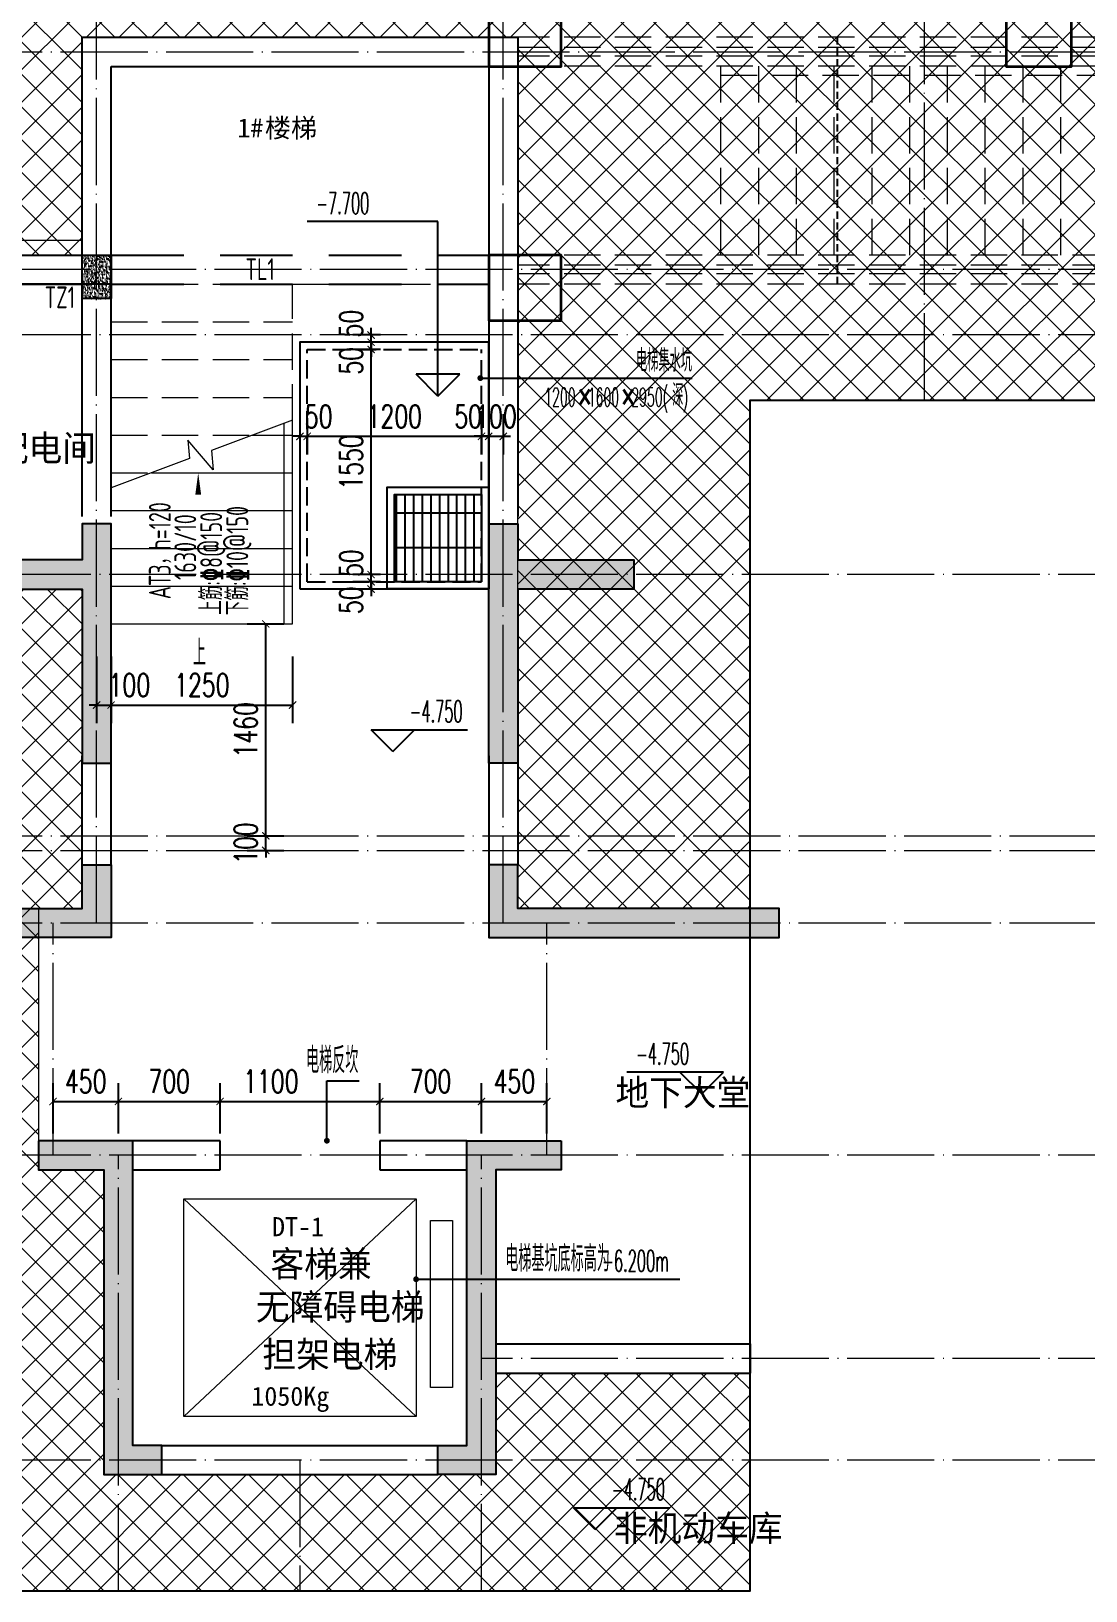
# Model space of a CAD drawing. Extents: x -655480 to 203344, y -294099 to 287156.
# Drawn here: x 32563 to 39824, y 210006 to 220748 of the extents above; entities that cross this region are included whole.
import ezdxf
from ezdxf.enums import TextEntityAlignment as Align

# ---------------------------------------------------------------- set-up
doc = ezdxf.new("R2010")
doc.units = 0
doc.header["$LTSCALE"] = 1000
for name, pattern in [('#P_--_20B1_001_t3$0$DASH', [0.35, 0.25, -0.1]), ('DASHED', [0.75, 0.5, -0.25]), ('DOTE', [2.42, 2, -0.2, 0.02, -0.2]), ('HIDDEN', [0.375, 0.25, -0.125])]:
    doc.linetypes.add(name, pattern=pattern)
doc.layers.get('0').update_dxf_attribs({"linetype": 'CONTINUOUS'})
doc.layers.get('DEFPOINTS').update_dxf_attribs({"linetype": 'CONTINUOUS'})
for name, color, linetype, lineweight in [('3.5方案汇报，与郭总、侯月琴确定户型_t8$0$STAIR', 2, 'CONTINUOUS', 18), ('DOTE', 19, 'DOTE', 9), ('STAIR', 2, 'CONTINUOUS', 18), ('填充', 251, 'CONTINUOUS', 5)]:
    doc.layers.add(name, color=color, linetype=linetype, lineweight=lineweight)
for name, color, linetype in [('DIM_ELEV', 3, 'CONTINUOUS'), ('DIM_LEAD', 3, 'CONTINUOUS'), ('DIM_SYMB', 3, 'CONTINUOUS'), ('G', 1, 'CONTINUOUS'), ('HS-A-墙-砼', 41, 'CONTINUOUS'), ('PUB_DIM', 3, 'CONTINUOUS'), ('PUB_TEXT', 2, 'CONTINUOUS'), ('S-Q墙实线', 6, 'CONTINUOUS'), ('S-Z柱实线', 6, 'CONTINUOUS'), ('S-梁', 4, 'DASHED'), ('TEXT', 2, 'CONTINUOUS'), ('WALL', 5, 'CONTINUOUS'), ('人防集水坑', 11, 'CONTINUOUS'), ('审核', 1, 'CONTINUOUS'), ('尺寸标注', 86, 'CONTINUOUS'), ('底图$0$PUB_HATCH', 252, 'CONTINUOUS'), ('排水', 155, 'CONTINUOUS')]:
    doc.layers.add(name, color=color, linetype=linetype)
doc.styles.add('_TCH_DIM', font='SIMPLEX.shx', dxfattribs={"width": 0.7, "bigfont": 'GBCBIG.shx'})
doc.styles.add('_TCH_DIM_T3', font='SIMPLEX', dxfattribs={"width": 0.705882, "bigfont": 'GBCBIG'})
doc.styles.add('TSSD_REIN', font='tssdeng.shx', dxfattribs={"width": 0.7, "height": 300, "bigfont": 'tssdchn.shx'})
doc.styles.add('黑体', font='simhei.ttf')
doc.dimstyles.new('_TCH_ARCH&&50', dxfattribs={"dimtxt": 157.5, "dimasz": 50, "dimexe": 125, "dimexo": 150, "dimgap": 58.75, "dimtad": 1, "dimdec": 0, "dimzin": 0, "dimdsep": 46, "dimtxsty": '_TCH_DIM_T3', "dimblk": 'ARCHTICK', "dimcen": 0.09, "dimclrt": 7, "dimazin": 0, "dimtfac": 1, "dimtdec": 0, "dimtix": 1, "dimtmove": 2, "dimatfit": 3, "dimldrblk": 'ARCHTICK', "dimfxl": 1, "dimtolj": 1, "dimtzin": 0, "dimarcsym": 0})

# ---------------------------------------------------------------- blocks, each defined once
blk = doc.blocks.new('FSFSFASFSFESFSEF')
at = {"layer": '人防集水坑', "ltscale": 0.8}
h = blk.add_hatch(dxfattribs=at)
h.set_pattern_fill('GRATE', color=256, scale=75, style=0)
h.set_pattern_definition([(270, (-806039.36, 23438904.08), (59.53125, -2e-14), []), (360, (-806039.36, 23438904.08), (9e-14, 238.125), [])])
h.paths.add_polyline_path([(286467, 761316), (287067, 761316), (287067, 760716), (286467, 760716)])
at = {"layer": '人防集水坑', "color": 41, "linetype": '#P_--_20B1_001_t3$0$DASH', "ltscale": 0.5}
for p, q in [((285867, 762316), (287067, 762316)), ((285867, 760716), (285867, 762316)), ((287067, 760716), (287067, 762316)), ((285867, 760716), (286167, 760716)), ((286167, 760716), (287067, 760716))]:
    blk.add_line(p, q, dxfattribs=at)
at = {"layer": '人防集水坑'}
for points in [[(287117, 760666), (286417, 760666), (286417, 761366), (287117, 761366)], [(287067, 760716), (286467, 760716), (286467, 761316), (287067, 761316)]]:
    blk.add_lwpolyline(points, close=True, dxfattribs=at)
at = {"layer": '排水'}
blk.add_lwpolyline([(285817, 760666), (287117, 760666), (287117, 762366), (285817, 762366)], close=True, dxfattribs=at)
blk = doc.blocks.new('DFBFBFBGF')
at = {"layer": 'STAIR', "color": 246, "linetype": '#P_--_20B1_001_t3$0$DASH'}
for p, q in [((293136, 754230), (287317, 754230)), ((293136, 754030), (293136, 754230)), ((293136, 754160), (287317, 754160)), ((293136, 754100), (287317, 754100)), ((293136, 754030), (287317, 754030)), ((293136, 754030), (288716, 754030)), ((288716, 752730), (288716, 754030)), ((288976, 752730), (288976, 754030)), ((289236, 752730), (289236, 754030)), ((289496, 752730), (289496, 754030)), ((289756, 752730), (289756, 754030)), ((290016, 752730), (290016, 754030)), ((290276, 752730), (290276, 754030)), ((290536, 752730), (290536, 754030)), ((290796, 752730), (290796, 754030)), ((291056, 752730), (291056, 754030)), ((291316, 752730), (291316, 754030)), ((291576, 752730), (291576, 754030)), ((291836, 752730), (291836, 754030)), ((292096, 752730), (292096, 754030)), ((292356, 752730), (292356, 754030)), ((292616, 752730), (292616, 754030)), ((292876, 752730), (292876, 754030)), ((293136, 752730), (293136, 754030)), ((288716, 753970), (293136, 753970)), ((293136, 752730), (287317, 752730)), ((293136, 752730), (288716, 752730)), ((293136, 752530), (293136, 752730)), ((293136, 752660), (287317, 752660)), ((293136, 752600), (287317, 752600)), ((293136, 752530), (287317, 752530))]:
    blk.add_line(p, q, dxfattribs=at)
blk.add_lwpolyline([(293136, 754230), (294636, 754230), (294636, 752530), (293136, 752530)], close=True, dxfattribs=at)
at = {"layer": '审核', "color": 58, "linetype": 'HIDDEN', "ltscale": 0.2}
blk.add_line((289519, 752530), (289519, 754230), dxfattribs=at)
blk = doc.blocks.new('_ArchTick')
at = {"color": 0, "linetype": 'ByBlock', "const_width": 0.15}
blk.add_lwpolyline([(-0.5, -0.5), (0.5, 0.5)], dxfattribs=at)
blk = doc.blocks.new('*D1013')
at = {"layer": 'DEFPOINTS', "color": 0, "transparency": 16777216}
for p in [(33899, 215206), (34178, 215206), (33899, 215106)]:
    blk.add_point(p, dxfattribs=at)
at = {"layer": '尺寸标注', "color": 0, "lineweight": -2, "transparency": 16777216}
for p, q in [((34049, 215206), (34303, 215206)), ((34178, 215206), (34178, 215256)), ((34178, 215106), (34178, 215206)), ((34049, 215106), (34303, 215106)), ((34178, 215106), (34178, 215056))]:
    blk.add_line(p, q, dxfattribs=at)
at = {"layer": '尺寸标注', "color": 0, "lineweight": -2, "transparency": 16777216, "xscale": 50, "yscale": 50, "zscale": 50}
for p, rotation in [((34178, 215206), 269.9997333905758), ((34178, 215106), 89.99973339057578)]:
    blk.add_blockref('_ArchTick', p, dxfattribs=dict(at, rotation=rotation))
at = {"layer": '尺寸标注', "color": 7, "transparency": 16777216, "insert": (34040, 215156), "char_height": 157.5, "attachment_point": 5, "rotation": 89.9997, "style": '_TCH_DIM_T3'}
blk.add_mtext('\\A1;100', dxfattribs=at)
blk = doc.blocks.new('*D1014')
at = {"layer": 'DEFPOINTS', "color": 0, "transparency": 16777216}
for p in [(33899, 216666), (34178, 216666), (33899, 215206)]:
    blk.add_point(p, dxfattribs=at)
at = {"layer": '尺寸标注', "color": 0, "lineweight": -2, "transparency": 16777216}
for p, q in [((34049, 216666), (34303, 216666)), ((34178, 215206), (34178, 216666)), ((34049, 215206), (34303, 215206))]:
    blk.add_line(p, q, dxfattribs=at)
at = {"layer": '尺寸标注', "color": 0, "lineweight": -2, "transparency": 16777216, "xscale": 50, "yscale": 50, "zscale": 50}
for p, rotation in [((34178, 216666), 89.99973339057244), ((34178, 215206), 269.9997333905724)]:
    blk.add_blockref('_ArchTick', p, dxfattribs=dict(at, rotation=rotation))
at = {"layer": '尺寸标注', "color": 7, "transparency": 16777216, "insert": (34040, 215936), "char_height": 157.5, "attachment_point": 5, "rotation": 89.9997, "style": '_TCH_DIM_T3'}
blk.add_mtext('\\A1;1460', dxfattribs=at)
blk = doc.blocks.new('*D1015')
at = {"layer": 'DEFPOINTS', "color": 0, "transparency": 16777216}
for p in [(33113, 216591), (34363, 216591), (34363, 216107)]:
    blk.add_point(p, dxfattribs=at)
at = {"layer": '尺寸标注', "color": 0, "lineweight": -2, "transparency": 16777216}
for p, q in [((33113, 216441), (33113, 215982)), ((34363, 216441), (34363, 215982)), ((33113, 216107), (34363, 216107))]:
    blk.add_line(p, q, dxfattribs=at)
at = {"layer": '尺寸标注', "color": 0, "lineweight": -2, "transparency": 16777216, "xscale": 50, "yscale": 50, "zscale": 50, "rotation": 180}
blk.add_blockref('_ArchTick', (33113, 216107), dxfattribs=at)
at = {"layer": '尺寸标注', "color": 0, "lineweight": -2, "transparency": 16777216, "xscale": 50, "yscale": 50, "zscale": 50}
blk.add_blockref('_ArchTick', (34363, 216107), dxfattribs=at)
at = {"layer": '尺寸标注', "color": 7, "transparency": 16777216, "insert": (33738, 216245), "char_height": 157.5, "attachment_point": 5, "style": '_TCH_DIM_T3'}
blk.add_mtext('\\A1;1250', dxfattribs=at)
blk = doc.blocks.new('*D1016')
at = {"layer": 'DEFPOINTS', "color": 0, "transparency": 16777216}
for p in [(33013, 216591), (33113, 216591), (33113, 216107)]:
    blk.add_point(p, dxfattribs=at)
at = {"layer": '尺寸标注', "color": 0, "lineweight": -2, "transparency": 16777216}
for p, q in [((33013, 216441), (33013, 215982)), ((33113, 216441), (33113, 215982)), ((33013, 216107), (32963, 216107)), ((33013, 216107), (33113, 216107)), ((33113, 216107), (33163, 216107))]:
    blk.add_line(p, q, dxfattribs=at)
at = {"layer": '尺寸标注', "color": 0, "lineweight": -2, "transparency": 16777216, "xscale": 50, "yscale": 50, "zscale": 50}
blk.add_blockref('_ArchTick', (33013, 216107), dxfattribs=at)
at = {"layer": '尺寸标注', "color": 0, "lineweight": -2, "transparency": 16777216, "xscale": 50, "yscale": 50, "zscale": 50, "rotation": 180}
blk.add_blockref('_ArchTick', (33113, 216107), dxfattribs=at)
at = {"layer": '尺寸标注', "color": 7, "transparency": 16777216, "insert": (33239, 216245), "char_height": 157.5, "attachment_point": 5, "style": '_TCH_DIM_T3'}
blk.add_mtext('\\A1;100', dxfattribs=at)
blk = doc.blocks.new('*D1017')
at = {"layer": 'DEFPOINTS', "color": 0, "transparency": 16777216}
for p in [(33163, 213377), (32713, 213006), (33163, 213006)]:
    blk.add_point(p, dxfattribs=at)
at = {"layer": 'PUB_DIM', "color": 0, "lineweight": -2, "transparency": 16777216}
for p, q in [((32713, 213156), (32713, 213502)), ((33163, 213156), (33163, 213502)), ((32713, 213377), (33163, 213377))]:
    blk.add_line(p, q, dxfattribs=at)
at = {"layer": 'PUB_DIM', "color": 0, "lineweight": -2, "transparency": 16777216, "xscale": 50, "yscale": 50, "zscale": 50, "rotation": 180}
blk.add_blockref('_ArchTick', (32713, 213377), dxfattribs=at)
at = {"layer": 'PUB_DIM', "color": 0, "lineweight": -2, "transparency": 16777216, "xscale": 50, "yscale": 50, "zscale": 50}
blk.add_blockref('_ArchTick', (33163, 213377), dxfattribs=at)
at = {"layer": 'PUB_DIM', "color": 7, "transparency": 16777216, "insert": (32938, 213515), "char_height": 157.5, "attachment_point": 5, "style": '_TCH_DIM_T3'}
blk.add_mtext('\\A1;450', dxfattribs=at)
blk = doc.blocks.new('*D1018')
at = {"layer": 'DEFPOINTS', "color": 0, "transparency": 16777216}
for p in [(33863, 213377), (33163, 213006), (33863, 213006)]:
    blk.add_point(p, dxfattribs=at)
at = {"layer": 'PUB_DIM', "color": 0, "lineweight": -2, "transparency": 16777216}
for p, q in [((33163, 213156), (33163, 213502)), ((33863, 213156), (33863, 213502)), ((33163, 213377), (33863, 213377))]:
    blk.add_line(p, q, dxfattribs=at)
at = {"layer": 'PUB_DIM', "color": 0, "lineweight": -2, "transparency": 16777216, "xscale": 50, "yscale": 50, "zscale": 50, "rotation": 180}
blk.add_blockref('_ArchTick', (33163, 213377), dxfattribs=at)
at = {"layer": 'PUB_DIM', "color": 0, "lineweight": -2, "transparency": 16777216, "xscale": 50, "yscale": 50, "zscale": 50}
blk.add_blockref('_ArchTick', (33863, 213377), dxfattribs=at)
at = {"layer": 'PUB_DIM', "color": 7, "transparency": 16777216, "insert": (33513, 213515), "char_height": 157.5, "attachment_point": 5, "style": '_TCH_DIM_T3'}
blk.add_mtext('\\A1;700', dxfattribs=at)
blk = doc.blocks.new('*D1019')
at = {"layer": 'DEFPOINTS', "color": 0, "transparency": 16777216}
for p in [(34963, 213377), (33863, 213006), (34963, 213006)]:
    blk.add_point(p, dxfattribs=at)
at = {"layer": 'PUB_DIM', "color": 0, "lineweight": -2, "transparency": 16777216}
for p, q in [((33863, 213156), (33863, 213502)), ((34963, 213156), (34963, 213502)), ((33863, 213377), (34963, 213377))]:
    blk.add_line(p, q, dxfattribs=at)
at = {"layer": 'PUB_DIM', "color": 0, "lineweight": -2, "transparency": 16777216, "xscale": 50, "yscale": 50, "zscale": 50, "rotation": 180}
blk.add_blockref('_ArchTick', (33863, 213377), dxfattribs=at)
at = {"layer": 'PUB_DIM', "color": 0, "lineweight": -2, "transparency": 16777216, "xscale": 50, "yscale": 50, "zscale": 50}
blk.add_blockref('_ArchTick', (34963, 213377), dxfattribs=at)
at = {"layer": 'PUB_DIM', "color": 7, "transparency": 16777216, "insert": (34213, 213515), "char_height": 157.5, "attachment_point": 5, "style": '_TCH_DIM_T3'}
blk.add_mtext('\\A1;1100', dxfattribs=at)
blk = doc.blocks.new('*D1020')
at = {"layer": 'DEFPOINTS', "color": 0, "transparency": 16777216}
for p in [(35663, 213377), (34963, 213006), (35663, 213006)]:
    blk.add_point(p, dxfattribs=at)
at = {"layer": 'PUB_DIM', "color": 0, "lineweight": -2, "transparency": 16777216}
for p, q in [((34963, 213156), (34963, 213502)), ((35663, 213156), (35663, 213502)), ((34963, 213377), (35663, 213377))]:
    blk.add_line(p, q, dxfattribs=at)
at = {"layer": 'PUB_DIM', "color": 0, "lineweight": -2, "transparency": 16777216, "xscale": 50, "yscale": 50, "zscale": 50, "rotation": 180}
blk.add_blockref('_ArchTick', (34963, 213377), dxfattribs=at)
at = {"layer": 'PUB_DIM', "color": 0, "lineweight": -2, "transparency": 16777216, "xscale": 50, "yscale": 50, "zscale": 50}
blk.add_blockref('_ArchTick', (35663, 213377), dxfattribs=at)
at = {"layer": 'PUB_DIM', "color": 7, "transparency": 16777216, "insert": (35313, 213515), "char_height": 157.5, "attachment_point": 5, "style": '_TCH_DIM_T3'}
blk.add_mtext('\\A1;700', dxfattribs=at)
blk = doc.blocks.new('*D1021')
at = {"layer": 'DEFPOINTS', "color": 0, "transparency": 16777216}
for p in [(36113, 213377), (35663, 213006), (36113, 213006)]:
    blk.add_point(p, dxfattribs=at)
at = {"layer": 'PUB_DIM', "color": 0, "lineweight": -2, "transparency": 16777216}
for p, q in [((35663, 213156), (35663, 213502)), ((36113, 213156), (36113, 213502)), ((35663, 213377), (36113, 213377))]:
    blk.add_line(p, q, dxfattribs=at)
at = {"layer": 'PUB_DIM', "color": 0, "lineweight": -2, "transparency": 16777216, "xscale": 50, "yscale": 50, "zscale": 50, "rotation": 180}
blk.add_blockref('_ArchTick', (35663, 213377), dxfattribs=at)
at = {"layer": 'PUB_DIM', "color": 0, "lineweight": -2, "transparency": 16777216, "xscale": 50, "yscale": 50, "zscale": 50}
blk.add_blockref('_ArchTick', (36113, 213377), dxfattribs=at)
at = {"layer": 'PUB_DIM', "color": 7, "transparency": 16777216, "insert": (35890, 213515), "char_height": 157.5, "attachment_point": 5, "style": '_TCH_DIM_T3'}
blk.add_mtext('\\A1;450', dxfattribs=at)
blk = doc.blocks.new('*D1022')
at = {"layer": 'DEFPOINTS', "color": 0, "transparency": 16777216}
for p in [(34413, 218232), (34463, 218232), (34463, 217958)]:
    blk.add_point(p, dxfattribs=at)
at = {"layer": 'PUB_DIM', "color": 0, "lineweight": -2, "transparency": 16777216}
for p, q in [((34413, 218082), (34413, 217833)), ((34463, 218082), (34463, 217833)), ((34413, 217958), (34363, 217958)), ((34413, 217958), (34463, 217958)), ((34463, 217958), (34513, 217958))]:
    blk.add_line(p, q, dxfattribs=at)
at = {"layer": 'PUB_DIM', "color": 0, "lineweight": -2, "transparency": 16777216, "xscale": 50, "yscale": 50, "zscale": 50}
blk.add_blockref('_ArchTick', (34413, 217958), dxfattribs=at)
at = {"layer": 'PUB_DIM', "color": 0, "lineweight": -2, "transparency": 16777216, "xscale": 50, "yscale": 50, "zscale": 50, "rotation": 180}
blk.add_blockref('_ArchTick', (34463, 217958), dxfattribs=at)
at = {"layer": 'PUB_DIM', "color": 7, "transparency": 16777216, "insert": (34542, 218095), "char_height": 157.5, "attachment_point": 5, "style": '_TCH_DIM_T3'}
blk.add_mtext('\\A1;50', dxfattribs=at)
blk = doc.blocks.new('*D1023')
at = {"layer": 'DEFPOINTS', "color": 0, "transparency": 16777216}
for p in [(34463, 218232), (35663, 218232), (35663, 217958)]:
    blk.add_point(p, dxfattribs=at)
at = {"layer": 'PUB_DIM', "color": 0, "lineweight": -2, "transparency": 16777216}
for p, q in [((34463, 218082), (34463, 217833)), ((35663, 218082), (35663, 217833)), ((34463, 217958), (35663, 217958))]:
    blk.add_line(p, q, dxfattribs=at)
at = {"layer": 'PUB_DIM', "color": 0, "lineweight": -2, "transparency": 16777216, "xscale": 50, "yscale": 50, "zscale": 50, "rotation": 180}
blk.add_blockref('_ArchTick', (34463, 217958), dxfattribs=at)
at = {"layer": 'PUB_DIM', "color": 0, "lineweight": -2, "transparency": 16777216, "xscale": 50, "yscale": 50, "zscale": 50}
blk.add_blockref('_ArchTick', (35663, 217958), dxfattribs=at)
at = {"layer": 'PUB_DIM', "color": 7, "transparency": 16777216, "insert": (35063, 218095), "char_height": 157.5, "attachment_point": 5, "style": '_TCH_DIM_T3'}
blk.add_mtext('\\A1;1200', dxfattribs=at)
blk = doc.blocks.new('*D1024')
at = {"layer": 'DEFPOINTS', "color": 0, "transparency": 16777216}
for p in [(35663, 218232), (35713, 218232), (35713, 217958)]:
    blk.add_point(p, dxfattribs=at)
at = {"layer": 'PUB_DIM', "color": 0, "lineweight": -2, "transparency": 16777216}
for p, q in [((35663, 218082), (35663, 217833)), ((35713, 218082), (35713, 217833)), ((35663, 217958), (35613, 217958)), ((35663, 217958), (35713, 217958)), ((35713, 217958), (35763, 217958))]:
    blk.add_line(p, q, dxfattribs=at)
at = {"layer": 'PUB_DIM', "color": 0, "lineweight": -2, "transparency": 16777216, "xscale": 50, "yscale": 50, "zscale": 50}
blk.add_blockref('_ArchTick', (35663, 217958), dxfattribs=at)
at = {"layer": 'PUB_DIM', "color": 0, "lineweight": -2, "transparency": 16777216, "xscale": 50, "yscale": 50, "zscale": 50, "rotation": 180}
blk.add_blockref('_ArchTick', (35713, 217958), dxfattribs=at)
at = {"layer": 'PUB_DIM', "color": 7, "transparency": 16777216, "insert": (35571, 218095), "char_height": 157.5, "attachment_point": 5, "style": '_TCH_DIM_T3'}
blk.add_mtext('\\A1;50', dxfattribs=at)
blk = doc.blocks.new('*D1025')
at = {"layer": 'DEFPOINTS', "color": 0, "transparency": 16777216}
for p in [(35713, 218232), (35813, 218232), (35813, 217958)]:
    blk.add_point(p, dxfattribs=at)
at = {"layer": 'PUB_DIM', "color": 0, "lineweight": -2, "transparency": 16777216}
for p, q in [((35713, 218082), (35713, 217833)), ((35813, 218082), (35813, 217833)), ((35713, 217958), (35663, 217958)), ((35713, 217958), (35813, 217958)), ((35813, 217958), (35863, 217958))]:
    blk.add_line(p, q, dxfattribs=at)
at = {"layer": 'PUB_DIM', "color": 0, "lineweight": -2, "transparency": 16777216, "xscale": 50, "yscale": 50, "zscale": 50}
blk.add_blockref('_ArchTick', (35713, 217958), dxfattribs=at)
at = {"layer": 'PUB_DIM', "color": 0, "lineweight": -2, "transparency": 16777216, "xscale": 50, "yscale": 50, "zscale": 50, "rotation": 180}
blk.add_blockref('_ArchTick', (35813, 217958), dxfattribs=at)
at = {"layer": 'PUB_DIM', "color": 7, "transparency": 16777216, "insert": (35763, 218095), "char_height": 157.5, "attachment_point": 5, "style": '_TCH_DIM_T3'}
blk.add_mtext('\\A1;100', dxfattribs=at)
blk = doc.blocks.new('*D1026')
at = {"layer": 'DEFPOINTS', "color": 0, "transparency": 16777216}
for p in [(34903, 218656), (35117, 218656), (35117, 218606)]:
    blk.add_point(p, dxfattribs=at)
at = {"layer": 'PUB_DIM', "color": 0, "lineweight": -2, "transparency": 16777216}
for p, q in [((34967, 218656), (34778, 218656)), ((34967, 218606), (34778, 218606)), ((34903, 218656), (34903, 218706)), ((34903, 218606), (34903, 218656)), ((34903, 218606), (34903, 218556))]:
    blk.add_line(p, q, dxfattribs=at)
at = {"layer": 'PUB_DIM', "color": 0, "lineweight": -2, "transparency": 16777216, "xscale": 50, "yscale": 50, "zscale": 50}
for p, rotation in [((34903, 218656), 270), ((34903, 218606), 90)]:
    blk.add_blockref('_ArchTick', p, dxfattribs=dict(at, rotation=rotation))
at = {"layer": 'PUB_DIM', "color": 7, "transparency": 16777216, "insert": (34766, 218734), "char_height": 157.5, "attachment_point": 5, "rotation": 90, "style": '_TCH_DIM_T3'}
blk.add_mtext('\\A1;50', dxfattribs=at)
blk = doc.blocks.new('*D1027')
at = {"layer": 'DEFPOINTS', "color": 0, "transparency": 16777216}
for p in [(34903, 218606), (35117, 218606), (35117, 218556)]:
    blk.add_point(p, dxfattribs=at)
at = {"layer": 'PUB_DIM', "color": 0, "lineweight": -2, "transparency": 16777216}
for p, q in [((34967, 218606), (34778, 218606)), ((34903, 218606), (34903, 218656)), ((34903, 218556), (34903, 218606)), ((34967, 218556), (34778, 218556)), ((34903, 218556), (34903, 218506))]:
    blk.add_line(p, q, dxfattribs=at)
at = {"layer": 'PUB_DIM', "color": 0, "lineweight": -2, "transparency": 16777216, "xscale": 50, "yscale": 50, "zscale": 50}
for p, rotation in [((34903, 218606), 270), ((34903, 218556), 90)]:
    blk.add_blockref('_ArchTick', p, dxfattribs=dict(at, rotation=rotation))
at = {"layer": 'PUB_DIM', "color": 7, "transparency": 16777216, "insert": (34766, 218478), "char_height": 157.5, "attachment_point": 5, "rotation": 90, "style": '_TCH_DIM_T3'}
blk.add_mtext('\\A1;50', dxfattribs=at)
blk = doc.blocks.new('*D1028')
at = {"layer": 'DEFPOINTS', "color": 0, "transparency": 16777216}
for p in [(34903, 218556), (35117, 218556), (35117, 217006)]:
    blk.add_point(p, dxfattribs=at)
at = {"layer": 'PUB_DIM', "color": 0, "lineweight": -2, "transparency": 16777216}
for p, q in [((34967, 218556), (34778, 218556)), ((34903, 217006), (34903, 218556)), ((34967, 217006), (34778, 217006))]:
    blk.add_line(p, q, dxfattribs=at)
at = {"layer": 'PUB_DIM', "color": 0, "lineweight": -2, "transparency": 16777216, "xscale": 50, "yscale": 50, "zscale": 50}
for p, rotation in [((34903, 218556), 90), ((34903, 217006), 270)]:
    blk.add_blockref('_ArchTick', p, dxfattribs=dict(at, rotation=rotation))
at = {"layer": 'PUB_DIM', "color": 7, "transparency": 16777216, "insert": (34766, 217781), "char_height": 157.5, "attachment_point": 5, "rotation": 90, "style": '_TCH_DIM_T3'}
blk.add_mtext('\\A1;1550', dxfattribs=at)
blk = doc.blocks.new('*D1029')
at = {"layer": 'DEFPOINTS', "color": 0, "transparency": 16777216}
for p in [(34903, 217006), (35117, 217006), (35117, 216956)]:
    blk.add_point(p, dxfattribs=at)
at = {"layer": 'PUB_DIM', "color": 0, "lineweight": -2, "transparency": 16777216}
for p, q in [((34967, 217006), (34778, 217006)), ((34903, 217006), (34903, 217056)), ((34903, 216956), (34903, 217006)), ((34967, 216956), (34778, 216956)), ((34903, 216956), (34903, 216906))]:
    blk.add_line(p, q, dxfattribs=at)
at = {"layer": 'PUB_DIM', "color": 0, "lineweight": -2, "transparency": 16777216, "xscale": 50, "yscale": 50, "zscale": 50}
for p, rotation in [((34903, 217006), 270), ((34903, 216956), 90)]:
    blk.add_blockref('_ArchTick', p, dxfattribs=dict(at, rotation=rotation))
at = {"layer": 'PUB_DIM', "color": 7, "transparency": 16777216, "insert": (34766, 217084), "char_height": 157.5, "attachment_point": 5, "rotation": 90, "style": '_TCH_DIM_T3'}
blk.add_mtext('\\A1;50', dxfattribs=at)
blk = doc.blocks.new('*D1030')
at = {"layer": 'DEFPOINTS', "color": 0, "transparency": 16777216}
for p in [(34903, 216956), (35117, 216956), (35117, 216906)]:
    blk.add_point(p, dxfattribs=at)
at = {"layer": 'PUB_DIM', "color": 0, "lineweight": -2, "transparency": 16777216}
for p, q in [((34903, 216956), (34903, 217006)), ((34967, 216956), (34778, 216956)), ((34967, 216906), (34778, 216906)), ((34903, 216906), (34903, 216956)), ((34903, 216906), (34903, 216856))]:
    blk.add_line(p, q, dxfattribs=at)
at = {"layer": 'PUB_DIM', "color": 0, "lineweight": -2, "transparency": 16777216, "xscale": 50, "yscale": 50, "zscale": 50}
for p, rotation in [((34903, 216956), 270), ((34903, 216906), 90)]:
    blk.add_blockref('_ArchTick', p, dxfattribs=dict(at, rotation=rotation))
at = {"layer": 'PUB_DIM', "color": 7, "transparency": 16777216, "insert": (34766, 216829), "char_height": 157.5, "attachment_point": 5, "rotation": 90, "style": '_TCH_DIM_T3'}
blk.add_mtext('\\A1;50', dxfattribs=at)

msp = doc.modelspace()

# ---------------------------------------------------------------- hatches: boundary and pattern name
at = {"layer": 'G'}
h = msp.add_hatch(dxfattribs=at)
h.set_pattern_fill('AR-CONC', color=256, scale=5, angle=-360, style=0)
h.set_pattern_definition([(230, (7479409.988, 652863.754), (-35.86300913, 3.13760675), [3.75, -41.25]), (175, (7479409.988, 652863.754), (6.93756668, -37.60960669), [3, -33]), (280.4514, (7479407, 652864.015), (-28.92546909, -34.4719771), [3.1870095, -35.0571056]), (226.1842, (7479409.99, 652853.754), (-53.36205243, 8.27595072), [5.625, -61.875]), (276.6356, (7479405.54, 652854.444), (-46.73313528, -48.70589355), [4.7805144, -52.58565]), (171.1842, (7479409.99, 652853.754), (-46.73309726, -48.70593005), [4.5, -49.5]), (201, (7479404.988, 652856.254), (-29.84535261, 20.13094453), [3.75, -41.25]), (146, (7479404.988, 652856.254), (-12.1657666, -36.25750225), [3, -33]), (251.4514, (7479402.5, 652857.93), (-42.01113143, -16.12652484), [3.1870095, -35.0571056]), (217.5, (7479409.988, 652863.754), (-0.607992766, -16.644692692), [0, -32.6, 0, -33.5, 0, -33.125]), (187.5, (7479409.988, 652863.754), (-13.15347687, -19.720585594), [0, -19.1, 0, -31.85, 0, -12.625]), (147.5, (7479421.138, 652863.754), (-26.691121809, 1.127743587), [0, -12.5, 0, -39, 0, -51.75]), (137.5, (7479426.138, 652863.754), (-29.15930847, -5.00524912), [0, -16.25, 0, -25.9, 0, -36.75])])
h.paths.add_polyline_path([(33112.8, 218906.34), (32912.8, 218906.34), (32912.8, 219206.34), (33112.8, 219206.34)])
at = {"layer": '填充'}
h = msp.add_hatch(dxfattribs=at)
h.set_pattern_fill('ANSI37', color=196, scale=100, style=0)
h.set_pattern_definition([(45, (-63159.83, 109335.62), (-112.2532, 112.2532), []), (135, (-63159.83, 109335.62), (-112.2532, -112.2532), [])])
h.paths.add_polyline_path([(32912.8, 216906.34), (31312.99, 216906.34), (31312.99, 210006.35), (37512.99, 210006.35), (37512.99, 211506.35), (35762.79, 211506.35), (35762.79, 210806.35), (33062.79, 210806.35), (33062.79, 212906.35), (32612.79, 212906.35), (32612.79, 214706.61), (32912.8, 214706.62)])
h.paths.add_polyline_path([(31312.99, 219206.35), (32912.79, 219206.35), (32912.8, 220706.34), (35912.81, 220706.34), (35912.8, 214706.59), (37512.99, 214706.6), (37512.99, 218206.35), (43863, 218206.35), (43863, 223506.35), (31312.99, 223506.35)])
at = {"layer": '底图$0$PUB_HATCH'}
for points in [[(32912.8, 215706.35), (33112.8, 215706.35), (33112.8, 217356.35), (32912.8, 217356.35), (32912.8, 217106.35), (32112.91, 217106.35), (32112.91, 216906.35), (32912.8, 216906.35)], [(35912.8, 215706.35), (35712.8, 215706.35), (35712.8, 217356.35), (35912.8, 217356.35), (35912.8, 217106.35), (36712.8, 217106.35), (36712.8, 216906.35), (35912.8, 216906.35)], [(33112.8, 215006.35), (33112.8, 214506.35), (31112.8, 214506.35), (31112.8, 214706.35), (32912.8, 214706.35), (32912.8, 215006.35)], [(35712.8, 215006.35), (35712.8, 214506.35), (37712.8, 214506.35), (37712.8, 214706.35), (35912.8, 214706.35), (35912.8, 215006.35)], [(32612.8, 213106.35), (32612.8, 212906.35), (33062.8, 212906.35), (33062.8, 210806.35), (33462.8, 210806.35), (33462.8, 211006.35), (33262.8, 211006.35), (33262.8, 213106.35)], [(36212.8, 213106.35), (36212.8, 212906.35), (35762.8, 212906.35), (35762.8, 210806.35), (35362.8, 210806.35), (35362.8, 211006.35), (35562.8, 211006.35), (35562.8, 213106.35)]]:
    msp.add_hatch(color=256, dxfattribs=at).paths.add_polyline_path(points)

# ---------------------------------------------------------------- linework, layer by layer
at = {"layer": '3.5方案汇报，与郭总、侯月琴确定户型_t8$0$STAIR'}
for p, q in [((35212.8, 212706.35), (33612.8, 211206.35)), ((33612.8, 212706.35), (35212.8, 211206.35))]:
    msp.add_line(p, q, dxfattribs=at)
for points in [[(33612.8, 211206.35), (33612.8, 212706.35), (35212.8, 212706.35), (35212.8, 211206.35)], [(35312.8, 211406.35), (35312.8, 212556.35), (35462.8, 212556.35), (35462.8, 211406.35)]]:
    msp.add_lwpolyline(points, close=True, dxfattribs=at)
at = {"layer": 'DIM_ELEV'}
for p, q in [((35363.35, 219436.83), (34463.05, 219436.83)), ((35363.35, 218235.32), (35363.35, 219436.83)), ((35363.35, 218235.32), (35213.35, 218385.32)), ((35513.35, 218385.32), (35213.35, 218385.32)), ((35363.35, 218235.32), (35513.35, 218385.32)), ((37329.86, 213578.21), (36664.93, 213578.21)), ((37179.86, 213428.21), (37029.86, 213578.21)), ((37179.86, 213428.21), (37329.86, 213578.21)), ((36445.65, 210428.21), (36295.65, 210578.21)), ((36295.65, 210578.21), (36960.57, 210578.21)), ((36445.65, 210428.21), (36595.65, 210578.21))]:
    msp.add_line(p, q, dxfattribs=at)
at = {"layer": 'DIM_ELEV', "color": 6}
for p, q in [((35052.95, 215786.35), (34902.95, 215936.35)), ((34902.95, 215936.35), (35567.87, 215936.35)), ((35052.95, 215786.35), (35202.95, 215936.35))]:
    msp.add_line(p, q, dxfattribs=at)
at = {"layer": 'DIM_LEAD'}
for p, q in [((35655.04, 218359.15), (36342.62, 218359.15)), ((36342.62, 218359.15), (37113.73, 218359.15)), ((34598.95, 213106.42), (34598.95, 213519.02)), ((34598.95, 213519.02), (34821.86, 213519.02)), ((35212.8, 212152.31), (35514.88, 212152.31)), ((35514.88, 212152.31), (37029.16, 212152.31))]:
    msp.add_line(p, q, dxfattribs=at)
at = {"layer": 'DIM_LEAD', "const_width": 20}
for points in [[(35645.04, 218359.15, 1), (35665.04, 218359.15, 1)], [(34598.95, 213096.42, 1), (34598.95, 213116.42, 1)], [(35202.8, 212152.31, 1), (35222.8, 212152.31, 1)]]:
    msp.add_lwpolyline(points, format="xyb", close=True, dxfattribs=at)
at = {"layer": 'DIM_SYMB'}
msp.add_lwpolyline([(31312.99, 223506.35), (31312.99, 218206.35), (31312.99, 218206.35), (31312.99, 210006.35), (37512.99, 210006.35), (37512.99, 218206.35), (43863, 218206.35), (43863, 223506.35)], close=True, dxfattribs=at)
msp.add_lwpolyline([(33712.79, 216601.46, 0, 0, 0), (33712.79, 217706.35, 0, 40, 0), (33712.79, 217556.35, 0, 0, 0)], format="xyseb", dxfattribs=at)
at = {"layer": 'DOTE', "linetype": 'DOTE', "ltscale": 0.3}
for p, q in [((33012.99, 214606.62), (33012.99, 223506.35)), ((35812.99, 214606.62), (35812.99, 223506.35)), ((38712.99, 218206.35), (38712.99, 223506.35)), ((31312.99, 220606.34), (43863, 220606.34)), ((43863, 219106.35), (31312.99, 219106.35)), ((43863, 218656.35), (31312.99, 218656.35)), ((43863, 217006.35), (31312.99, 217006.35)), ((31312.99, 215206.35), (43863, 215206.35)), ((31312.99, 215106.35), (43863, 215106.35)), ((31312.99, 214606.62), (43863, 214606.62)), ((32712.99, 213006.35), (32712.99, 214606.35)), ((36112.99, 213006.35), (36112.99, 214606.35)), ((43863, 213006.35), (31312.99, 213006.35)), ((33162.99, 210006.35), (33162.99, 213006.35)), ((35662.99, 210006.35), (35662.99, 213006.35)), ((43863, 211606.35), (35662.22, 211606.35)), ((43863, 210906.35), (31312.99, 210906.35)), ((34412.99, 210906.35), (34412.99, 210006.35))]:
    msp.add_line(p, q, dxfattribs=at)
at = {"layer": 'G'}
msp.add_lwpolyline([(33112.8, 218906.34), (32912.8, 218906.34), (32912.8, 219206.34), (33112.8, 219206.34)], close=True, dxfattribs=at)
at = {"layer": 'HS-A-墙-砼'}
msp.add_line((33112.79, 219006.35), (31312.99, 219006.35), dxfattribs=at)
at = {"layer": 'S-Q墙实线', "color": 6}
for points in [[(32912.8, 215706.35), (33112.8, 215706.35), (33112.8, 217356.35), (32912.8, 217356.35), (32912.8, 217106.35), (32112.91, 217106.35), (32112.91, 216906.35), (32912.8, 216906.35)], [(35912.8, 215706.35), (35712.8, 215706.35), (35712.8, 217356.35), (35912.8, 217356.35), (35912.8, 217106.35), (36712.8, 217106.35), (36712.8, 216906.35), (35912.8, 216906.35)], [(33112.8, 215006.35), (33112.8, 214506.35), (31112.8, 214506.35), (31112.8, 214706.35), (32912.8, 214706.35), (32912.8, 215006.35)], [(35712.8, 215006.35), (35712.8, 214506.35), (37712.8, 214506.35), (37712.8, 214706.35), (35912.8, 214706.35), (35912.8, 215006.35)], [(32612.8, 213106.35), (32612.8, 212906.35), (33062.8, 212906.35), (33062.8, 210806.35), (33462.8, 210806.35), (33462.8, 211006.35), (33262.8, 211006.35), (33262.8, 213106.35)], [(36212.8, 213106.35), (36212.8, 212906.35), (35762.8, 212906.35), (35762.8, 210806.35), (35362.8, 210806.35), (35362.8, 211006.35), (35562.8, 211006.35), (35562.8, 213106.35)]]:
    msp.add_lwpolyline(points, close=True, dxfattribs=at)
at = {"layer": 'S-Z柱实线', "color": 2, "lineweight": 35}
for points in [[(39725.42, 221006.35), (39275.42, 221006.35), (39275.42, 220506.35), (39725.42, 220506.35)], [(35712.8, 220956.35), (35712.8, 220506.35), (36212.8, 220506.35), (36212.8, 220956.35)], [(35712.8, 219206.35), (35712.8, 218756.35), (36212.8, 218756.35), (36212.8, 219206.35)]]:
    msp.add_lwpolyline(points, close=True, dxfattribs=at)
at = {"layer": 'S-梁'}
for p, q in [((33112.8, 219206.35), (35712.8, 219206.34)), ((33112.8, 219006.35), (35712.8, 219006.34))]:
    msp.add_line(p, q, dxfattribs=at)
at = {"layer": 'STAIR', "color": 246, "linetype": '#P_--_20B1_001_t3$0$DASH'}
for p, q in [((33112.79, 217406.35), (33112.8, 219006.35)), ((33112.8, 219006.35), (34362.8, 219006.34)), ((34362.79, 216666.34), (34362.8, 219006.34)), ((34362.8, 219006.34), (35712.8, 219006.34)), ((33112.8, 218746.35), (34362.8, 218746.34)), ((33112.8, 218486.35), (34362.8, 218486.34)), ((33112.8, 218226.35), (34362.8, 218226.34)), ((33112.79, 217966.35), (34362.79, 217966.34)), ((33112.79, 217706.35), (34362.79, 217706.34)), ((33112.79, 217446.35), (34362.79, 217446.34)), ((33112.79, 217186.35), (34362.79, 217186.34)), ((33112.79, 216926.35), (34362.79, 216926.34)), ((33112.79, 216666.35), (34362.79, 216666.34))]:
    msp.add_line(p, q, dxfattribs=at)
at = {"layer": 'STAIR'}
for p, q in [((34362.79, 218070.34), (33803.24, 217860.85)), ((34362.79, 216666.34), (34362.79, 218070.34)), ((34085.02, 217966.35), (34362.79, 217966.34)), ((33816.24, 217726.48), (33641.46, 217930.93)), ((33641.46, 217930.93), (33653.66, 217804.85)), ((33803.24, 217860.85), (33816.24, 217726.48)), ((33653.66, 217804.85), (33112.79, 217602.35)), ((33390.57, 217706.35), (34362.79, 217706.34)), ((33112.79, 217406.35), (33112.79, 217602.35)), ((33112.79, 217446.35), (34362.79, 217446.34)), ((33112.79, 217186.35), (34362.79, 217186.34)), ((33112.79, 216926.35), (34362.79, 216926.34)), ((33112.79, 216666.35), (34362.79, 216666.34))]:
    msp.add_line(p, q, dxfattribs=at)
msp.add_lwpolyline([(34302.79, 218047.88), (34302.79, 216666.35)], dxfattribs=at)
at = {"layer": 'WALL'}
for p, q in [((32912.8, 220706.34), (35912.8, 220706.34)), ((32912.8, 219206.35), (32912.8, 220706.34)), ((35912.8, 220706.34), (35912.8, 217406.35)), ((33112.8, 220506.34), (35712.8, 220506.34)), ((33112.8, 219106.35), (33112.8, 220506.34)), ((35712.8, 220506.34), (35712.8, 217406.35)), ((31312.99, 219206.35), (32912.8, 219206.35)), ((33112.8, 217406.35), (33112.8, 219106.35)), ((31312.99, 219006.35), (32912.8, 219006.35)), ((32912.8, 217406.35), (32912.8, 219006.35)), ((32912.8, 215106.34), (32912.8, 215756.35)), ((33112.8, 215006.35), (33112.8, 215756.35)), ((35712.8, 215756.35), (35712.8, 215006.35)), ((35912.8, 215756.35), (35912.8, 215106.35)), ((32912.8, 215006.62), (32912.8, 215106.34)), ((35912.8, 215106.35), (35912.8, 215006.62)), ((33862.8, 213106.35), (33262.79, 213106.35)), ((33862.8, 212906.35), (33862.8, 213106.35)), ((35562.8, 213106.35), (34962.8, 213106.35)), ((34962.8, 213106.35), (34962.8, 212906.35)), ((33262.79, 212906.35), (33862.8, 212906.35)), ((34962.8, 212906.35), (35562.8, 212906.35)), ((35762.8, 211706.35), (37512.03, 211706.35)), ((37512.03, 211706.35), (37512.03, 211506.35)), ((35762.8, 211506.35), (37512.03, 211506.35)), ((33462.79, 211006.35), (35362.8, 211006.35)), ((33462.79, 210806.35), (35362.8, 210806.35))]:
    msp.add_line(p, q, dxfattribs=at)
at = {"layer": '填充', "color": 196}
msp.add_lwpolyline([(32912.8, 220706.34), (32912.79, 219306.35), (31312.99, 219306.35), (31312.99, 216906.35), (32912.8, 216906.34), (32912.8, 214706.62), (32612.79, 214706.61), (32612.79, 212906.35), (33062.79, 212906.35), (33062.79, 210806.35), (35762.79, 210806.35), (35762.79, 211506.35), (37512.99, 211506.35), (37512.99, 214706.61), (35912.8, 214706.59), (35912.81, 220706.34)], close=True, dxfattribs=at)

# ---------------------------------------------------------------- block references
for name, p in [('DFBFBFBGF', (-251403.78, -533523.55)), ('FSFSFASFSFESFSEF', (-251403.78, -543759.19))]:
    msp.add_blockref(name, p)

# ---------------------------------------------------------------- texts
at = {"layer": 'PUB_TEXT', "color": 246, "style": '黑体'}
for s, p in [('1#', (33982.84, 220016.41)), ('楼梯', (34171.87, 220016.41)), ('DT-1', (34221.23, 212448.6)), ('1050Kg', (34078.67, 211280.93))]:
    msp.add_text(s, height=131.435, dxfattribs=at).set_placement(p)
at = {"layer": 'PUB_TEXT', "style": '_TCH_DIM'}
for s, height, width, p in [('-7.700', 148.75, 0.494118, (34525.05, 219489.33)), ('电梯集水坑', 153.191, 0.7, (36726.93, 218404.15)), ('1200', 127.5, 0.494118, (36095.27, 218164.15)), ('×', 153.19, 0.7, (36323.27, 218164.15)), ('1600', 127.5, 0.494118, (36394.76, 218164.15)), ('×', 153.19, 0.7, (36622.76, 218164.15)), ('2950(', 127.5, 0.494118, (36694.25, 218164.15)), ('深', 153.19, 0.7, (36976.25, 218164.15)), (')', 127.5, 0.494118, (37047.73, 218164.15)), ('上', 178.72, 0.7, (33676.3, 216376.41)), ('电梯反坎', 178.723, 0.7, (34455.29, 213571.52)), ('-4.750', 148.75, 0.494118, (36726.93, 213630.71)), ('电梯基坑底标高为', 178.723, 0.7, (35826.43, 212204.81)), ('-6.200m', 148.75, 0.494118, (36493.66, 212204.81)), ('-4.750', 148.75, 0.494118, (36560.57, 210630.71))]:
    msp.add_text(s, height=height, dxfattribs=dict(at, width=width)).set_placement(p)
at = {"layer": 'PUB_TEXT', "color": 7}
for s, p in [('单体配电间', (31846.91, 217787.3)), ('地下大堂', (36585.28, 213348.56)), ('客梯兼', (34210.13, 212168.43)), ('无障碍电梯', (34109.35, 211872.66)), ('担架电梯', (34154.65, 211545.93)), ('非机动车库', (36574.8, 210348.56))]:
    msp.add_text(s, height=178.723, dxfattribs=at).set_placement(p)
at = {"layer": 'PUB_TEXT', "color": 6, "style": '_TCH_DIM', "width": 0.494118}
msp.add_text('-4.750', height=148.75, dxfattribs=at).set_placement((35167.87, 215988.85))
at = {"layer": 'TEXT', "color": 230, "style": 'TSSD_REIN', "width": 0.7}
for s, p in [('TL1', (34038.44, 219034.04)), ('TZ1', (32655.73, 218840.32))]:
    msp.add_text(s, height=150, dxfattribs=at).set_placement(p)
for s, p in [('AT3，h=120', (33523.17, 217170.23)), ('1630/10', (33698.84, 217194.96))]:
    msp.add_text(s, height=150, rotation=90, dxfattribs=at).set_placement(p, align=Align.CENTER)
for s, p in [('上筋:%%1328@150', (33877.31, 216729.28, 0)), ('下筋:%%13210@150', (34056.91, 216726.86, 0))]:
    msp.add_text(s, height=150, rotation=90, dxfattribs=at).set_placement(p)

# ---------------------------------------------------------------- dimensions: what is measured, and where the dimension line sits
at = {"layer": 'PUB_DIM'}
for base, p1, p2, angle, picture, middle in [((34903.42, 218656.35), (35116.88, 218606.35), (35116.88, 218656.35), 90, '*D1026', (34765.92, 218734.11)), ((34903.42, 218606.35), (35116.88, 218556.35), (35116.88, 218606.35), 90, '*D1027', (34765.92, 218478.01)), ((34462.8, 217957.87), (34412.8, 218231.6), (34462.8, 218231.6), 0, '*D1022', (34542.29, 218095.37)), ((35712.8, 217957.87), (35662.8, 218231.6), (35712.8, 218231.6), 0, '*D1024', (35570.86, 218095.37)), ((34903.42, 217006.35), (35116.88, 216956.35), (35116.88, 217006.35), 90, '*D1029', (34765.92, 217084.02)), ((34903.42, 216956.35), (35116.88, 216906.35), (35116.88, 216956.35), 90, '*D1030', (34765.92, 216829.16)), ((34962.99, 213377.04), (33862.99, 213006.35), (34962.99, 213006.35), 0, '*D1019', (34212.99, 213514.54)), ((36112.99, 213377.04), (35662.99, 213006.35), (36112.99, 213006.35), 0, '*D1021', (35889.99, 213514.54))]:
    dim = msp.add_linear_dim(base=base, p1=p1, p2=p2, angle=angle, dimstyle='_TCH_ARCH&&50', dxfattribs=at)
    dim.commit()
    dim.dimension.update_dxf_attribs({"geometry": picture, "text_midpoint": middle, "dimtype": 161})
for p1, p2, distance, picture, middle in [((35116.88, 217006.35), (35116.88, 218556.35), 213.46, '*D1028', (34765.92, 217781.35)), ((34462.8, 218231.6), (35662.8, 218231.6), -273.73, '*D1023', (35062.8, 218095.37)), ((35712.8, 218231.6), (35812.8, 218231.6), -273.73, '*D1025', (35762.8, 218095.37)), ((32712.99, 213006.35), (33162.99, 213006.35), 370.69, '*D1017', (32937.99, 213514.54)), ((33162.99, 213006.35), (33862.99, 213006.35), 370.69, '*D1018', (33512.99, 213514.54)), ((34962.99, 213006.35), (35662.99, 213006.35), 370.69, '*D1020', (35312.99, 213514.54))]:
    dim = msp.add_aligned_dim(p1=p1, p2=p2, distance=distance, dimstyle='_TCH_ARCH&&50', dxfattribs=at)
    dim.commit()
    dim.dimension.update_dxf_attribs({"geometry": picture, "text_midpoint": middle})
at = {"layer": '尺寸标注', "color": 106}
for p1, p2, distance, picture, middle in [((33899.17, 215206.35), (33899.18, 216666.35), -278.61, '*D1014', (34040.28, 215936.35)), ((33112.67, 216591.11), (34362.67, 216591.11), -483.64, '*D1015', (33737.67, 216244.98)), ((33899.17, 215106.35), (33899.17, 215206.35), -278.61, '*D1013', (34040.28, 215156.35))]:
    dim = msp.add_aligned_dim(p1=p1, p2=p2, distance=distance, dimstyle='_TCH_ARCH&&50', dxfattribs=at)
    dim.commit()
    dim.dimension.update_dxf_attribs({"geometry": picture, "text_midpoint": middle})
dim = msp.add_linear_dim(base=(33112.67, 216107.48), p1=(33012.73, 216591.11), p2=(33112.67, 216591.11), angle=0, dimstyle='_TCH_ARCH&&50', dxfattribs=at)
dim.commit()
dim.dimension.update_dxf_attribs({"geometry": '*D1016', "text_midpoint": (33238.88, 216244.98), "dimtype": 161})

doc.saveas('drawing.dxf')
